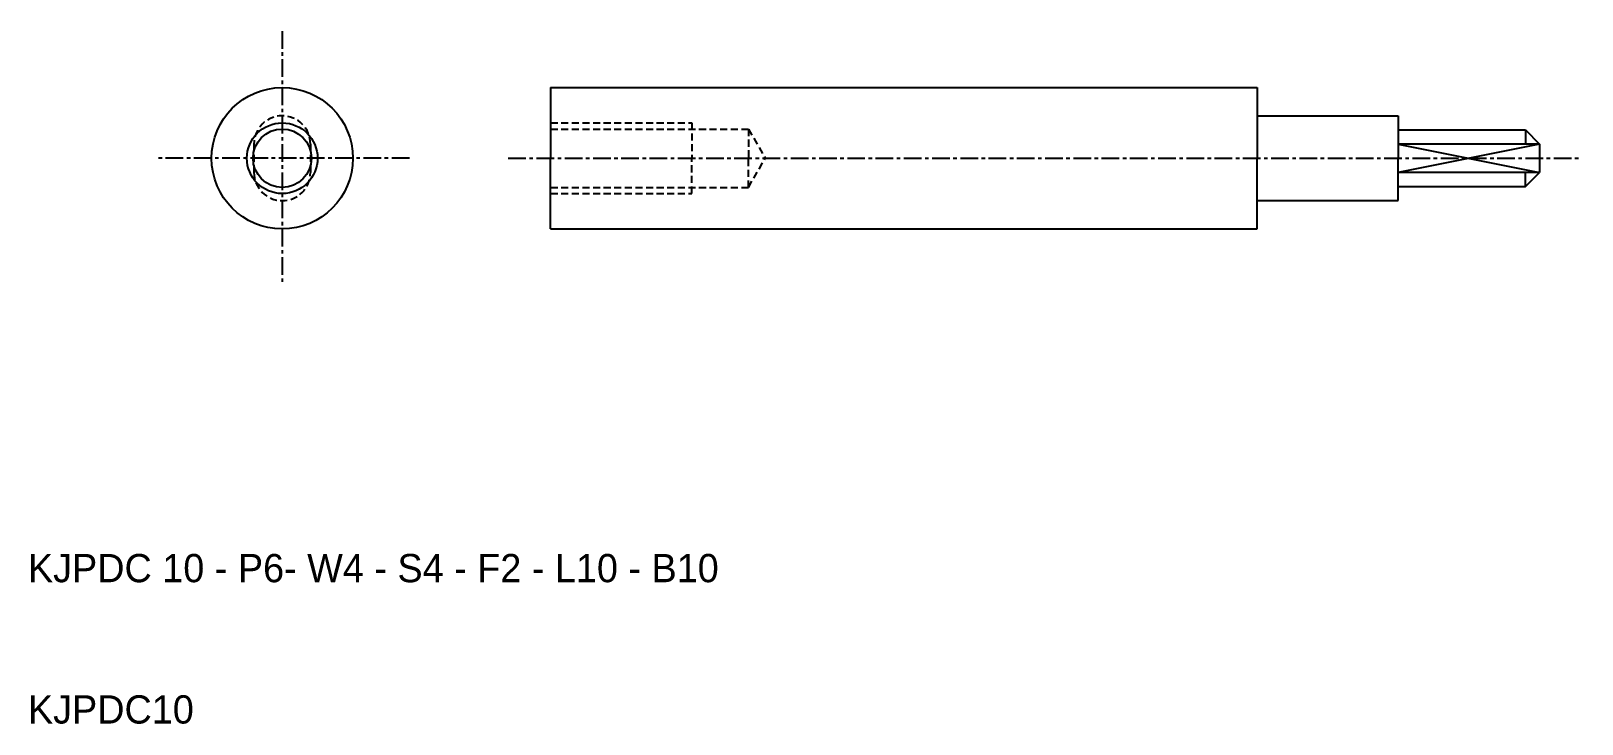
# Model space of a CAD drawing. Extents: x 10 to 120, y 10 to 59.
import ezdxf

# ---------------------------------------------------------------- set-up
doc = ezdxf.new("R2010")
doc.units = 0
doc.linetypes.add('CENTER', pattern=[2, 1.25, -0.25, 0.25, -0.25])
doc.linetypes.add('DASHED', pattern=[0.75, 0.5, -0.25])
doc.layers.get('0').update_dxf_attribs({"linetype": 'CONTINUOUS'})
doc.layers.add('CENTER', color=1, linetype='CENTER')

msp = doc.modelspace()

# ---------------------------------------------------------------- linework, layer by layer
at = {"color": 7, "linetype": 'CONTINUOUS'}
for p, q in [((47, 55), (97, 55)), ((47, 55), (47, 50)), ((97, 55), (97, 53)), ((97, 53), (107, 53)), ((97, 53), (97, 50)), ((107, 53), (107, 52)), ((107, 52), (107, 50)), ((107, 52), (116, 52)), ((116, 52), (117, 51)), ((116, 52), (116, 51)), ((117, 51), (107, 51)), ((117, 51), (117, 49)), ((47, 45), (47, 50)), ((97, 47), (97, 50)), ((107, 48), (107, 50)), ((117, 49), (107, 49)), ((116, 48), (117, 49)), ((116, 48), (116, 49)), ((107, 48), (116, 48)), ((107, 47), (107, 48)), ((97, 47), (107, 47)), ((97, 45), (97, 47)), ((47, 45), (97, 45))]:
    msp.add_line(p, q, dxfattribs=at)
at = {"color": 3, "linetype": 'DASHED'}
for p, q in [((47, 52.5), (57, 52.5)), ((47, 52.066), (61, 52.066)), ((57, 52.5), (57, 50)), ((61, 52.066), (62.193, 50)), ((61, 52.066), (61, 50)), ((26, 51), (26, 49)), ((30, 51), (30, 49)), ((57, 47.5), (57, 50)), ((61, 47.934), (61, 50)), ((61, 47.934), (62.193, 50)), ((47, 47.934), (61, 47.934)), ((47, 47.5), (57, 47.5))]:
    msp.add_line(p, q, dxfattribs=at)
at = {"color": 3}
for p, q in [((117, 51), (107, 49)), ((107, 51), (117, 49))]:
    msp.add_line(p, q, dxfattribs=at)
at = {"color": 7, "linetype": 'CONTINUOUS'}
for radius in [5, 2.066]:
    msp.add_circle((28, 50), radius, dxfattribs=at)
at = {"color": 3, "linetype": 'CONTINUOUS'}
msp.add_circle((28, 50), 2.5, dxfattribs=at)
at = {"color": 3, "linetype": 'DASHED'}
for centre, start, end in [((28, 51), 0, 180), ((28, 49), 180, 0)]:
    msp.add_arc(centre, 2, start, end, dxfattribs=at)
at = {"layer": 'CENTER'}
for p, q in [((28, 59), (28, 41)), ((37, 50), (19, 50)), ((44, 50), (120, 50))]:
    msp.add_line(p, q, dxfattribs=at)

# ---------------------------------------------------------------- texts
at = {"color": 7, "linetype": 'CONTINUOUS'}
for s, p in [('KJPDC 10 - P6- W4 - S4 - F2 - L10 - B10', (10, 20)), ('KJPDC10', (10, 10))]:
    msp.add_text(s, height=2, dxfattribs=at).set_placement(p)

doc.saveas('drawing.dxf')
